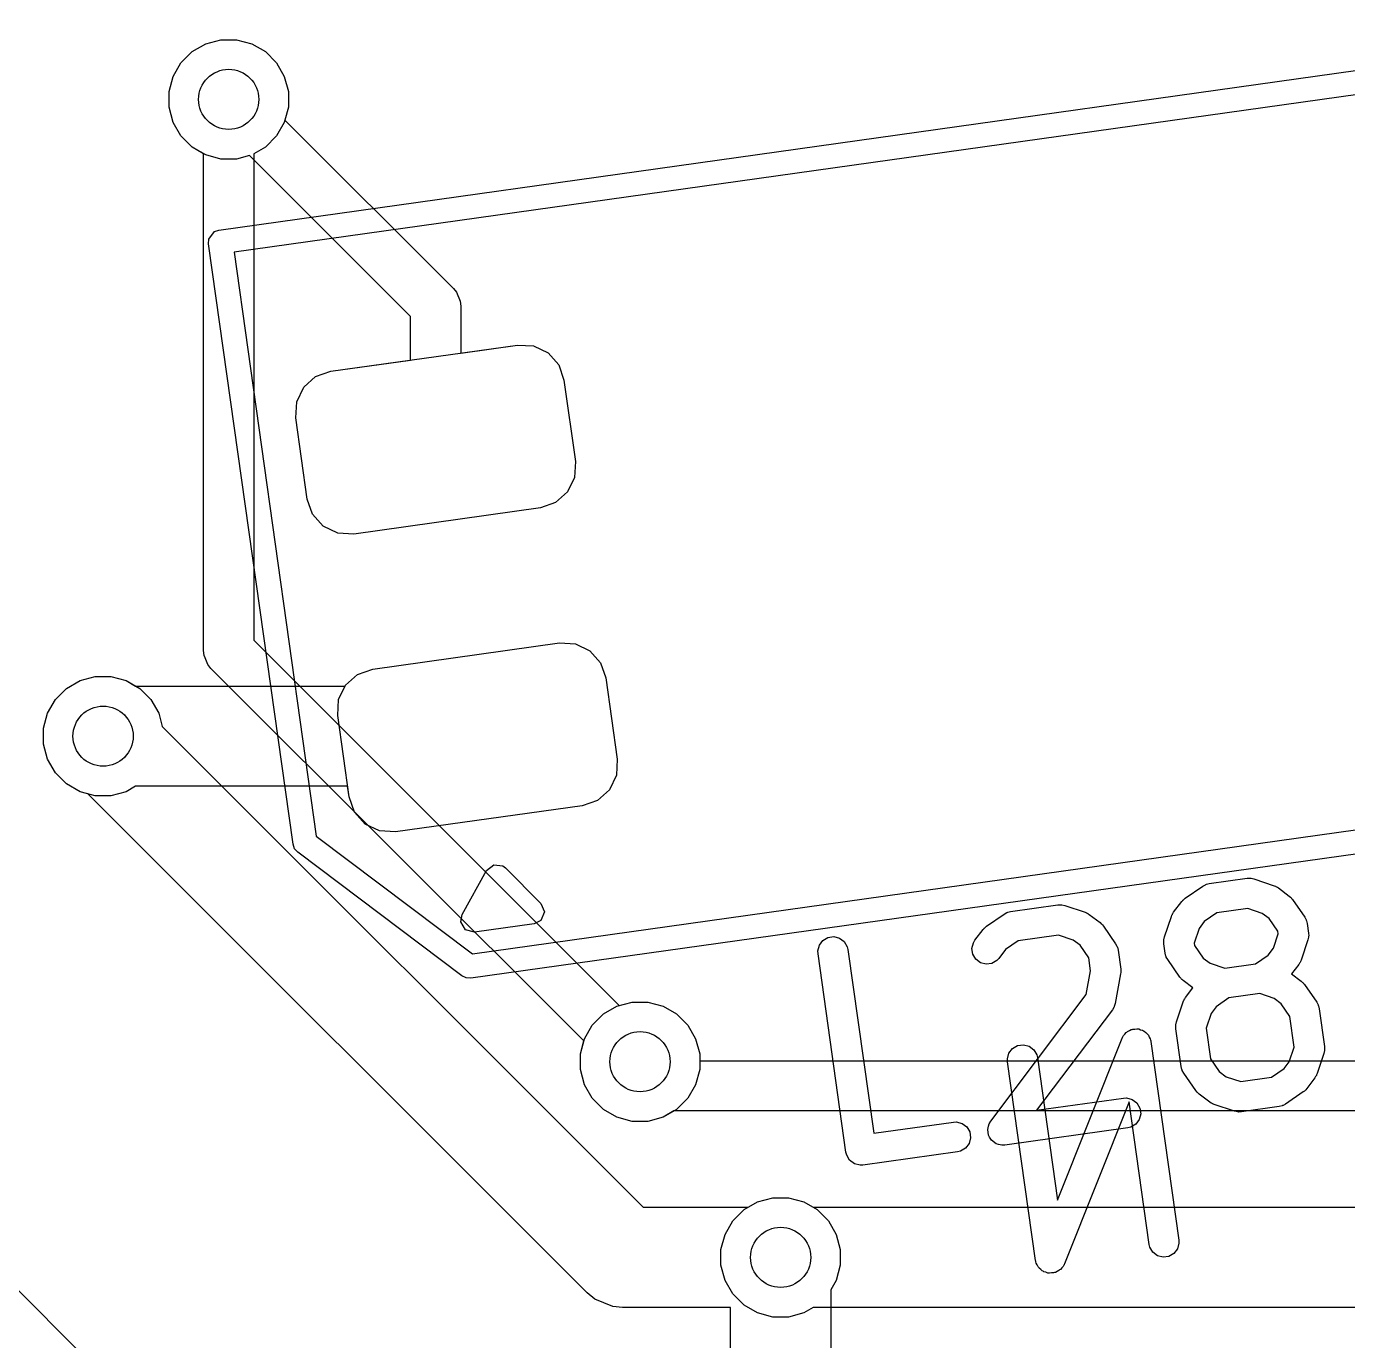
# Model space of a CAD drawing. Header units: millimetres. Extents: x 14 to 286, y -133 to -45.
# Drawn here: x 164.4 to 170.98, y -111.5 to -104.95 of the extents above; entities that cross this region are included whole.
import ezdxf

# ---------------------------------------------------------------- set-up
doc = ezdxf.new("R2010")
doc.units = ezdxf.units.MM
for name, color, linetype, true_color in [('B.Cu', 153, 'CONTINUOUS', 0x4d7fc4), ('B.Silkscreen', 31, 'CONTINUOUS', 0xe8b2a7), ('F.Cu', 13, 'CONTINUOUS', 0xc83434), ('F.Mask', 201, 'CONTINUOUS', 0xd864ff), ('F.Paste', 253, 'CONTINUOUS', 0xb4a09a), ('F.Silkscreen', 41, 'CONTINUOUS', 0xf2eda1)]:
    doc.layers.add(name, color=color, linetype=linetype, true_color=true_color)

msp = doc.modelspace()

# ---------------------------------------------------------------- linework, layer by layer
at = {"layer": 'B.Cu', "linetype": 'CONTINUOUS'}
for p, q in [((165.223072, -105.071794), (165.290895, -105.032636)), ((165.290895, -105.032636), (165.366542, -105.012367)), ((165.366542, -105.012367), (165.444858, -105.012367)), ((165.444858, -105.012367), (165.520505, -105.032636)), ((165.520505, -105.032636), (165.588328, -105.071794)), ((165.167694, -105.127172), (165.223072, -105.071794)), ((165.588328, -105.071794), (165.643706, -105.127172)), ((165.128536, -105.194995), (165.167694, -105.127172)), ((165.643706, -105.127172), (165.682864, -105.194995)), ((165.108267, -105.270642), (165.128536, -105.194995)), ((165.682864, -105.194995), (165.703133, -105.270642)), ((165.108267, -105.348958), (165.108267, -105.270642)), ((165.703133, -105.270642), (165.703133, -105.348958)), ((165.128536, -105.424605), (165.108267, -105.348958)), ((165.703133, -105.348958), (165.682864, -105.424605)), ((165.167694, -105.492428), (165.128536, -105.424605)), ((165.682864, -105.424605), (165.643706, -105.492428)), ((165.223072, -105.547806), (165.167694, -105.492428)), ((165.643706, -105.492428), (165.588328, -105.547806)), ((165.2807, -105.581077), (165.223072, -105.547806)), ((165.588328, -105.547806), (165.5307, -105.581077)), ((165.2807, -108.0593), (165.2807, -105.581077)), ((165.5307, -105.581077), (165.5307, -108.007524)), ((165.5307, -108.007524), (167.352565, -109.829389)), ((165.283102, -108.083686), (165.2807, -108.0593)), ((165.283102, -108.083687), (165.283102, -108.083686)), ((165.287976, -108.095454), (165.283102, -108.083687)), ((165.301766, -108.128746), (165.287976, -108.095454)), ((165.301771, -108.128751), (165.301766, -108.128746)), ((165.317312, -108.147688), (165.301771, -108.128751)), ((164.664595, -108.208636), (164.740242, -108.188367)), ((164.740242, -108.188367), (164.818558, -108.188367)), ((164.818558, -108.188367), (164.894205, -108.208636)), ((167.175789, -110.006165), (165.317312, -108.147688)), ((164.541394, -108.303172), (164.596772, -108.247794)), ((164.596772, -108.247794), (164.664595, -108.208636)), ((164.894205, -108.208636), (164.962028, -108.247794)), ((164.962028, -108.247794), (165.017406, -108.303172)), ((164.502236, -108.370995), (164.541394, -108.303172)), ((165.017406, -108.303172), (165.056564, -108.370995)), ((164.481967, -108.446642), (164.502236, -108.370995)), ((165.056564, -108.370995), (165.074357, -108.437403)), ((164.481967, -108.524958), (164.481967, -108.446642)), ((165.074357, -108.437403), (167.472454, -110.8355)), ((164.502236, -108.600605), (164.481967, -108.524958)), ((164.541394, -108.668428), (164.502236, -108.600605)), ((161.7441, -108.638424), (168.751388, -115.645712)), ((164.596772, -108.723806), (164.541394, -108.668428)), ((164.664595, -108.762964), (164.596772, -108.723806)), ((164.703137, -108.773291), (164.664595, -108.762964)), ((167.192123, -111.262277), (164.703137, -108.773291)), ((167.352565, -109.829389), (167.416842, -109.812167)), ((167.416842, -109.812167), (167.495158, -109.812167)), ((167.495158, -109.812167), (167.570805, -109.832436)), ((167.570805, -109.832436), (167.638628, -109.871594)), ((167.638628, -109.871594), (167.694006, -109.926972)), ((167.694006, -109.926972), (167.733164, -109.994795)), ((167.158567, -110.070442), (167.175789, -110.006165)), ((167.733164, -109.994795), (167.753433, -110.070442)), ((167.158567, -110.148758), (167.158567, -110.070442)), ((167.753433, -110.070442), (167.753433, -110.148758)), ((167.178836, -110.224405), (167.158567, -110.148758)), ((167.753433, -110.148758), (167.733164, -110.224405)), ((167.217994, -110.292228), (167.178836, -110.224405)), ((167.733164, -110.224405), (167.694006, -110.292228)), ((167.273372, -110.347606), (167.217994, -110.292228)), ((167.694006, -110.292228), (167.638628, -110.347606)), ((167.341195, -110.386764), (167.273372, -110.347606)), ((167.638628, -110.347606), (167.570805, -110.386764)), ((167.416842, -110.407033), (167.341195, -110.386764)), ((167.495158, -110.407033), (167.416842, -110.407033)), ((167.570805, -110.386764), (167.495158, -110.407033)), ((167.472454, -110.8355), (167.995246, -110.8355)), ((167.995246, -110.8355), (168.042295, -110.808336)), ((168.042295, -110.808336), (168.117942, -110.788067)), ((168.117942, -110.788067), (168.196258, -110.788067)), ((168.196258, -110.788067), (168.271905, -110.808336)), ((168.271905, -110.808336), (168.339728, -110.847494)), ((168.339728, -110.847494), (168.395106, -110.902872)), ((168.395106, -110.902872), (168.434264, -110.970695)), ((168.434264, -110.970695), (168.454533, -111.046342)), ((168.454533, -111.046342), (168.454533, -111.124658)), ((168.454533, -111.124658), (168.434264, -111.200305)), ((168.434264, -111.200305), (168.4071, -111.247353)), ((167.230002, -111.293362), (167.192123, -111.262277)), ((167.230007, -111.293367), (167.230002, -111.293362)), ((167.320127, -111.330696), (167.230007, -111.293367)), ((168.4071, -111.247353), (168.4071, -113.426346)), ((167.3689, -111.3355), (167.320127, -111.330696)), ((167.9071, -111.3355), (167.3689, -111.3355)), ((167.9071, -113.5299), (167.9071, -111.3355))]:
    msp.add_line(p, q, dxfattribs=at)
at = {"layer": 'B.Cu'}
for centre in [(165.4057, -105.3098), (164.7794, -108.4858), (167.456, -110.1096), (168.1571, -111.0855)]:
    msp.add_circle(centre, 0.15, dxfattribs=at)
at = {"layer": 'B.Silkscreen', "linetype": 'CONTINUOUS'}
for p, q in [((169.862383, -109.98584), (169.865839, -109.979164)), ((169.865839, -109.979164), (169.872798, -109.972018)), ((169.872798, -109.972018), (169.878802, -109.964052)), ((169.878802, -109.964052), (169.882922, -109.961624)), ((169.882922, -109.961624), (169.886257, -109.958201)), ((169.886257, -109.958201), (169.895416, -109.954264)), ((169.895416, -109.954264), (169.904016, -109.949199)), ((169.904016, -109.949199), (169.908754, -109.948533)), ((169.908754, -109.948533), (169.913143, -109.946647)), ((169.913143, -109.946647), (169.923108, -109.946515)), ((169.923108, -109.946515), (169.932995, -109.945126)), ((169.932995, -109.945126), (169.937626, -109.946324)), ((169.937626, -109.946324), (169.942404, -109.946261)), ((169.942404, -109.946261), (169.951666, -109.949955)), ((169.951666, -109.949955), (169.961327, -109.952454)), ((169.961327, -109.952454), (169.965144, -109.955331)), ((169.965144, -109.955331), (169.969585, -109.957102)), ((169.969585, -109.957102), (169.97673, -109.964061)), ((169.97673, -109.964061), (169.984697, -109.970065)), ((169.984697, -109.970065), (169.987124, -109.974185)), ((169.987124, -109.974185), (169.990549, -109.977521)), ((169.990549, -109.977521), (169.994485, -109.986681)), ((169.295324, -110.066949), (169.312935, -110.043579)), ((169.312935, -110.043579), (169.338149, -110.028726)), ((169.338149, -110.028726), (169.367128, -110.024653)), ((169.367128, -110.024653), (169.39546, -110.031981)), ((169.39546, -110.031981), (169.41883, -110.049592)), ((169.41883, -110.049592), (169.433683, -110.074806)), ((169.537014, -110.799694), (169.85908, -109.992221)), ((169.85908, -109.992221), (169.860818, -109.988862)), ((169.860818, -109.988862), (169.861191, -109.987422)), ((169.861191, -109.987422), (169.862383, -109.98584)), ((169.994485, -109.986681), (169.99955, -109.995279)), ((169.99955, -109.995279), (170.001322, -110.002591)), ((170.001322, -110.002591), (170.002102, -110.004406)), ((170.002102, -110.004406), (170.002121, -110.005889)), ((170.002121, -110.005889), (170.003013, -110.009568)), ((170.003013, -110.009568), (170.142186, -110.999836)), ((169.287996, -110.095281), (169.295324, -110.066949)), ((169.288606, -110.109971), (169.287996, -110.095281)), ((169.427779, -111.100239), (169.288606, -110.109971)), ((169.433683, -110.074806), (169.437146, -110.089095)), ((169.437146, -110.089095), (169.537014, -110.799694)), ((169.893777, -110.310112), (169.571712, -111.117587)), ((169.993646, -111.020712), (169.893777, -110.310112)), ((169.997109, -111.035001), (169.993646, -111.020712)), ((170.011962, -111.060215), (169.997109, -111.035001)), ((170.142796, -111.014526), (170.135468, -111.042858)), ((170.142186, -110.999836), (170.142796, -111.014526)), ((169.428669, -111.103912), (169.427779, -111.100239)), ((169.428689, -111.105401), (169.428669, -111.103912)), ((170.035332, -111.077826), (170.011962, -111.060215)), ((170.063664, -111.085154), (170.035332, -111.077826)), ((170.092643, -111.081081), (170.063664, -111.085154)), ((170.117857, -111.066228), (170.092643, -111.081081)), ((170.135468, -111.042858), (170.117857, -111.066228)), ((169.429471, -111.10722), (169.428689, -111.105401)), ((169.431242, -111.114528), (169.429471, -111.10722)), ((169.436304, -111.123121), (169.431242, -111.114528)), ((169.440243, -111.132287), (169.436304, -111.123121)), ((169.443669, -111.135624), (169.440243, -111.132287)), ((169.446095, -111.139742), (169.443669, -111.135624)), ((169.454057, -111.145742), (169.446095, -111.139742)), ((169.461206, -111.152705), (169.454057, -111.145742)), ((169.465648, -111.154476), (169.461206, -111.152705)), ((169.469465, -111.157353), (169.465648, -111.154476)), ((169.479119, -111.15985), (169.469465, -111.157353)), ((169.488388, -111.163547), (169.479119, -111.15985)), ((169.493168, -111.163483), (169.488388, -111.163547)), ((169.497797, -111.164681), (169.493168, -111.163483)), ((169.507675, -111.163292), (169.497797, -111.164681)), ((169.517649, -111.163161), (169.507675, -111.163292)), ((169.522041, -111.161273), (169.517649, -111.163161)), ((169.526776, -111.160608), (169.522041, -111.161273)), ((169.535369, -111.155545), (169.526776, -111.160608)), ((169.544535, -111.151607), (169.535369, -111.155545)), ((169.547872, -111.14818), (169.544535, -111.151607)), ((169.55199, -111.145755), (169.547872, -111.14818)), ((169.55799, -111.137792), (169.55199, -111.145755)), ((169.564953, -111.130644), (169.55799, -111.137792)), ((169.56841, -111.123964), (169.564953, -111.130644)), ((169.569601, -111.122385), (169.56841, -111.123964)), ((169.569973, -111.120946), (169.569601, -111.122385)), ((169.571712, -111.117587), (169.569973, -111.120946))]:
    msp.add_line(p, q, dxfattribs=at)
at = {"layer": 'F.Cu', "linetype": 'CONTINUOUS'}
for p, q in [((165.223072, -105.071794), (165.290895, -105.032636)), ((165.290895, -105.032636), (165.366542, -105.012367)), ((165.366542, -105.012367), (165.444858, -105.012367)), ((165.444858, -105.012367), (165.520505, -105.032636)), ((165.520505, -105.032636), (165.588328, -105.071794)), ((165.167694, -105.127172), (165.223072, -105.071794)), ((165.588328, -105.071794), (165.643706, -105.127172)), ((165.128536, -105.194995), (165.167694, -105.127172)), ((165.643706, -105.127172), (165.682864, -105.194995)), ((165.108267, -105.270642), (165.128536, -105.194995)), ((165.682864, -105.194995), (165.703133, -105.270642)), ((165.108267, -105.348958), (165.108267, -105.270642)), ((165.703133, -105.270642), (165.703133, -105.348958)), ((165.128536, -105.424605), (165.108267, -105.348958)), ((165.703133, -105.348958), (165.68591, -105.413234)), ((165.167694, -105.492428), (165.128536, -105.424605)), ((165.68591, -105.413234), (166.525488, -106.252812)), ((165.223072, -105.547806), (165.167694, -105.492428)), ((165.290895, -105.586964), (165.223072, -105.547806)), ((165.366542, -105.607233), (165.290895, -105.586964)), ((165.444858, -105.607233), (165.366542, -105.607233)), ((165.509134, -105.59001), (165.444858, -105.607233)), ((166.3121, -106.392976), (165.509134, -105.59001)), ((166.525488, -106.252812), (166.541028, -106.271748)), ((166.541028, -106.271748), (166.541034, -106.271754)), ((166.541034, -106.271754), (166.559698, -106.316814)), ((166.559698, -106.316814), (166.5621, -106.3412)), ((166.5621, -106.3412), (166.5621, -106.574954)), ((166.3121, -106.610089), (166.3121, -106.392976)), ((166.5621, -106.574954), (166.845505, -106.535125)), ((166.845505, -106.535125), (166.925363, -106.53966)), ((166.925363, -106.53966), (166.997408, -106.574409)), ((165.914653, -106.665947), (166.3121, -106.610089)), ((166.997408, -106.574409), (167.050669, -106.634084)), ((165.779463, -106.74558), (165.839138, -106.692319)), ((165.839138, -106.692319), (165.914653, -106.665947)), ((167.050669, -106.634084), (167.07704, -106.709599)), ((165.744714, -106.817625), (165.779463, -106.74558)), ((167.07704, -106.709599), (167.134101, -107.115609)), ((165.740179, -106.897483), (165.744714, -106.817625)), ((165.79724, -107.303493), (165.740179, -106.897483)), ((167.134101, -107.115609), (167.129566, -107.195467)), ((167.129566, -107.195467), (167.094817, -107.267512)), ((167.094817, -107.267512), (167.035142, -107.320773)), ((165.823611, -107.379008), (165.79724, -107.303493)), ((166.959627, -107.347145), (166.028775, -107.477967)), ((167.035142, -107.320773), (166.959627, -107.347145)), ((165.876872, -107.438683), (165.823611, -107.379008)), ((165.948917, -107.473432), (165.876872, -107.438683)), ((166.028775, -107.477967), (165.948917, -107.473432)), ((166.123412, -108.151349), (167.054264, -108.020527)), ((167.054264, -108.020527), (167.134122, -108.025062)), ((167.134122, -108.025062), (167.206167, -108.059811)), ((167.206167, -108.059811), (167.259428, -108.119486)), ((167.259428, -108.119486), (167.285799, -108.195001)), ((164.664595, -108.208636), (164.740242, -108.188367)), ((164.740242, -108.188367), (164.818558, -108.188367)), ((164.818558, -108.188367), (164.894205, -108.208636)), ((165.988222, -108.230982), (166.047897, -108.177721)), ((166.047897, -108.177721), (166.123412, -108.151349)), ((167.285799, -108.195001), (167.34286, -108.601011)), ((164.541394, -108.303172), (164.596772, -108.247794)), ((164.596772, -108.247794), (164.664595, -108.208636)), ((164.894205, -108.208636), (164.941254, -108.2358)), ((164.941254, -108.2358), (165.985898, -108.2358)), ((165.985898, -108.2358), (165.988222, -108.230982)), ((164.502236, -108.370995), (164.541394, -108.303172)), ((164.481967, -108.446642), (164.502236, -108.370995)), ((164.481967, -108.524958), (164.481967, -108.446642)), ((164.502236, -108.600605), (164.481967, -108.524958)), ((164.541394, -108.668428), (164.502236, -108.600605)), ((167.34286, -108.601011), (167.338325, -108.680869)), ((164.596772, -108.723806), (164.541394, -108.668428)), ((164.664595, -108.762964), (164.596772, -108.723806)), ((167.338325, -108.680869), (167.303576, -108.752914)), ((164.740242, -108.783233), (164.664595, -108.762964)), ((164.818558, -108.783233), (164.740242, -108.783233)), ((164.894205, -108.762964), (164.818558, -108.783233)), ((164.941254, -108.7358), (164.894205, -108.762964)), ((165.998537, -108.7358), (164.941254, -108.7358)), ((166.005999, -108.788895), (165.998537, -108.7358)), ((166.03237, -108.86441), (166.005999, -108.788895)), ((167.303576, -108.752914), (167.243901, -108.806175)), ((166.085631, -108.924085), (166.03237, -108.86441)), ((167.168386, -108.832547), (166.237534, -108.963369)), ((167.243901, -108.806175), (167.168386, -108.832547)), ((166.157676, -108.958834), (166.085631, -108.924085)), ((166.237534, -108.963369), (166.157676, -108.958834)), ((167.273372, -109.871594), (167.341195, -109.832436)), ((167.341195, -109.832436), (167.416842, -109.812167)), ((167.416842, -109.812167), (167.495158, -109.812167)), ((167.495158, -109.812167), (167.570805, -109.832436)), ((167.570805, -109.832436), (167.638628, -109.871594)), ((167.217994, -109.926972), (167.273372, -109.871594)), ((167.638628, -109.871594), (167.694006, -109.926972)), ((167.178836, -109.994795), (167.217994, -109.926972)), ((167.694006, -109.926972), (167.733164, -109.994795)), ((167.158567, -110.070442), (167.178836, -109.994795)), ((167.733164, -109.994795), (167.753433, -110.070442)), ((167.158567, -110.148758), (167.158567, -110.070442)), ((167.753433, -110.070442), (167.753433, -110.1053)), ((167.753433, -110.1053), (181.909022, -110.1053)), ((167.178836, -110.224405), (167.158567, -110.148758)), ((167.217994, -110.292228), (167.178836, -110.224405)), ((167.273372, -110.347606), (167.217994, -110.292228)), ((167.341195, -110.386764), (167.273372, -110.347606)), ((167.625302, -110.3553), (167.570805, -110.386764)), ((181.909022, -110.3553), (167.625302, -110.3553)), ((167.416842, -110.407033), (167.341195, -110.386764)), ((167.495158, -110.407033), (167.416842, -110.407033)), ((167.570805, -110.386764), (167.495158, -110.407033)), ((167.974472, -110.847494), (168.042295, -110.808336)), ((168.042295, -110.808336), (168.117942, -110.788067)), ((168.117942, -110.788067), (168.196258, -110.788067)), ((168.196258, -110.788067), (168.271905, -110.808336)), ((168.271905, -110.808336), (168.318954, -110.8355)), ((168.318954, -110.8355), (182.881646, -110.8355)), ((167.879936, -110.970695), (167.919094, -110.902872)), ((167.919094, -110.902872), (167.974472, -110.847494)), ((167.859667, -111.046342), (167.879936, -110.970695)), ((167.859667, -111.124658), (167.859667, -111.046342)), ((167.879936, -111.200305), (167.859667, -111.124658)), ((167.919094, -111.268128), (167.879936, -111.200305)), ((167.974472, -111.323506), (167.919094, -111.268128)), ((168.042295, -111.362664), (167.974472, -111.323506)), ((168.117942, -111.382933), (168.042295, -111.362664)), ((168.271905, -111.362664), (168.196258, -111.382933)), ((168.318954, -111.3355), (168.271905, -111.362664)), ((182.881646, -111.3355), (168.318954, -111.3355)), ((168.196258, -111.382933), (168.117942, -111.382933))]:
    msp.add_line(p, q, dxfattribs=at)
at = {"layer": 'F.Cu'}
for centre in [(165.4057, -105.3098), (164.7794, -108.4858), (167.456, -110.1096), (168.1571, -111.0855)]:
    msp.add_circle(centre, 0.15, dxfattribs=at)
at = {"layer": 'F.Mask', "linetype": 'CONTINUOUS'}
for p, q in [((165.914653, -106.665947), (166.845505, -106.535125)), ((166.845505, -106.535125), (166.925363, -106.53966)), ((166.925363, -106.53966), (166.997408, -106.574409)), ((166.997408, -106.574409), (167.050669, -106.634084)), ((165.779463, -106.74558), (165.839138, -106.692319)), ((165.839138, -106.692319), (165.914653, -106.665947)), ((167.050669, -106.634084), (167.07704, -106.709599)), ((165.744714, -106.817625), (165.779463, -106.74558)), ((167.07704, -106.709599), (167.134101, -107.115609)), ((165.740179, -106.897483), (165.744714, -106.817625)), ((165.79724, -107.303493), (165.740179, -106.897483)), ((167.134101, -107.115609), (167.129566, -107.195467)), ((167.129566, -107.195467), (167.094817, -107.267512)), ((167.094817, -107.267512), (167.035142, -107.320773)), ((165.823611, -107.379008), (165.79724, -107.303493)), ((166.959627, -107.347145), (166.028775, -107.477967)), ((167.035142, -107.320773), (166.959627, -107.347145)), ((165.876872, -107.438683), (165.823611, -107.379008)), ((165.948917, -107.473432), (165.876872, -107.438683)), ((166.028775, -107.477967), (165.948917, -107.473432)), ((166.123412, -108.151349), (167.054264, -108.020527)), ((167.054264, -108.020527), (167.134122, -108.025062)), ((167.134122, -108.025062), (167.206167, -108.059811)), ((167.206167, -108.059811), (167.259428, -108.119486)), ((167.259428, -108.119486), (167.285799, -108.195001)), ((165.988222, -108.230982), (166.047897, -108.177721)), ((166.047897, -108.177721), (166.123412, -108.151349)), ((167.285799, -108.195001), (167.34286, -108.601011)), ((165.953473, -108.303027), (165.988222, -108.230982)), ((165.948938, -108.382885), (165.953473, -108.303027)), ((166.005999, -108.788895), (165.948938, -108.382885)), ((167.34286, -108.601011), (167.338325, -108.680869)), ((167.338325, -108.680869), (167.303576, -108.752914)), ((166.03237, -108.86441), (166.005999, -108.788895)), ((167.303576, -108.752914), (167.243901, -108.806175)), ((166.085631, -108.924085), (166.03237, -108.86441)), ((167.168386, -108.832547), (166.237534, -108.963369)), ((167.243901, -108.806175), (167.168386, -108.832547)), ((166.157676, -108.958834), (166.085631, -108.924085)), ((166.237534, -108.963369), (166.157676, -108.958834))]:
    msp.add_line(p, q, dxfattribs=at)
at = {"layer": 'F.Paste', "linetype": 'CONTINUOUS'}
for p, q in [((165.914653, -106.665947), (166.845505, -106.535125)), ((166.845505, -106.535125), (166.925363, -106.53966)), ((166.925363, -106.53966), (166.997408, -106.574409)), ((166.997408, -106.574409), (167.050669, -106.634084)), ((165.779463, -106.74558), (165.839138, -106.692319)), ((165.839138, -106.692319), (165.914653, -106.665947)), ((167.050669, -106.634084), (167.07704, -106.709599)), ((165.744714, -106.817625), (165.779463, -106.74558)), ((167.07704, -106.709599), (167.134101, -107.115609)), ((165.740179, -106.897483), (165.744714, -106.817625)), ((165.79724, -107.303493), (165.740179, -106.897483)), ((167.134101, -107.115609), (167.129566, -107.195467)), ((167.129566, -107.195467), (167.094817, -107.267512)), ((167.094817, -107.267512), (167.035142, -107.320773)), ((165.823611, -107.379008), (165.79724, -107.303493)), ((166.959627, -107.347145), (166.028775, -107.477967)), ((167.035142, -107.320773), (166.959627, -107.347145)), ((165.876872, -107.438683), (165.823611, -107.379008)), ((165.948917, -107.473432), (165.876872, -107.438683)), ((166.028775, -107.477967), (165.948917, -107.473432)), ((166.123412, -108.151349), (167.054264, -108.020527)), ((167.054264, -108.020527), (167.134122, -108.025062)), ((167.134122, -108.025062), (167.206167, -108.059811)), ((167.206167, -108.059811), (167.259428, -108.119486)), ((167.259428, -108.119486), (167.285799, -108.195001)), ((165.988222, -108.230982), (166.047897, -108.177721)), ((166.047897, -108.177721), (166.123412, -108.151349)), ((167.285799, -108.195001), (167.34286, -108.601011)), ((165.953473, -108.303027), (165.988222, -108.230982)), ((165.948938, -108.382885), (165.953473, -108.303027)), ((166.005999, -108.788895), (165.948938, -108.382885)), ((167.34286, -108.601011), (167.338325, -108.680869)), ((167.338325, -108.680869), (167.303576, -108.752914)), ((166.03237, -108.86441), (166.005999, -108.788895)), ((167.303576, -108.752914), (167.243901, -108.806175)), ((166.085631, -108.924085), (166.03237, -108.86441)), ((167.168386, -108.832547), (166.237534, -108.963369)), ((167.243901, -108.806175), (167.168386, -108.832547)), ((166.157676, -108.958834), (166.085631, -108.924085)), ((166.237534, -108.963369), (166.157676, -108.958834))]:
    msp.add_line(p, q, dxfattribs=at)
at = {"layer": 'F.Silkscreen', "linetype": 'CONTINUOUS'}
for p, q in [((165.356222, -105.961813), (172.585179, -104.94585)), ((172.542463, -105.073032), (165.432338, -106.072294)), ((165.33412, -105.969531), (165.356222, -105.961813)), ((165.305156, -106.029579), (165.306483, -106.006206)), ((165.726155, -109.02514), (165.305156, -106.029579)), ((165.306483, -106.006206), (165.33412, -105.969531)), ((165.432338, -106.072294), (165.841528, -108.983828)), ((166.620675, -109.570959), (173.047661, -108.667705)), ((173.123778, -108.778187), (166.612765, -109.69325)), ((165.841528, -108.983828), (166.620675, -109.570959)), ((165.733873, -109.047242), (165.726155, -109.02514)), ((165.749462, -109.064708), (165.733873, -109.047242)), ((166.568306, -109.681752), (165.749462, -109.064708)), ((166.690778, -109.156166), (166.726652, -109.127497)), ((166.726652, -109.127497), (166.77229, -109.132592)), ((166.570072, -109.375096), (166.690778, -109.156166)), ((166.77229, -109.132592), (166.785844, -109.142805)), ((166.785844, -109.142805), (166.962218, -109.319983)), ((170.293605, -109.221201), (170.482227, -109.194692)), ((170.482227, -109.194692), (170.496918, -109.194082)), ((170.496918, -109.194082), (170.499527, -109.194756)), ((170.499527, -109.194756), (170.502214, -109.194572)), ((170.502214, -109.194572), (170.516543, -109.197865)), ((170.173808, -109.29412), (170.261492, -109.23371)), ((170.261492, -109.23371), (170.274359, -109.226595)), ((170.274359, -109.226595), (170.276993, -109.226031)), ((170.276993, -109.226031), (170.279316, -109.224664)), ((170.279316, -109.224664), (170.293605, -109.221201)), ((170.516543, -109.197865), (170.617483, -109.231766)), ((170.617483, -109.231766), (170.624268, -109.234813)), ((170.624268, -109.234813), (170.626187, -109.23531)), ((170.626187, -109.23531), (170.628463, -109.236698)), ((170.628463, -109.236698), (170.630894, -109.23779)), ((170.630894, -109.23779), (170.632387, -109.23909)), ((170.632387, -109.23909), (170.63874, -109.242965)), ((170.63874, -109.242965), (170.692523, -109.283493)), ((166.962218, -109.319983), (166.979695, -109.362449)), ((169.539115, -109.327238), (169.553805, -109.326629)), ((169.553805, -109.326629), (169.556411, -109.327303)), ((170.115933, -109.364528), (170.156461, -109.310745)), ((170.156461, -109.310745), (170.161501, -109.305267)), ((170.161501, -109.305267), (170.162577, -109.303608)), ((170.162577, -109.303608), (170.164609, -109.30189)), ((170.164609, -109.30189), (170.166417, -109.299927)), ((170.166417, -109.299927), (170.168125, -109.29892)), ((170.168125, -109.29892), (170.173808, -109.29412)), ((170.692523, -109.283493), (170.698, -109.288533)), ((170.698, -109.288533), (170.69966, -109.289609)), ((170.69966, -109.289609), (170.701377, -109.291641)), ((170.701377, -109.291641), (170.703341, -109.293449)), ((170.703341, -109.293449), (170.704347, -109.295157)), ((170.704347, -109.295157), (170.709148, -109.30084)), ((170.709148, -109.30084), (170.769558, -109.388524)), ((166.563199, -109.412415), (166.570072, -109.375096)), ((166.979695, -109.362449), (166.962025, -109.404836)), ((169.18354, -109.433293), (169.271224, -109.372883)), ((169.271224, -109.372883), (169.284091, -109.365768)), ((169.284091, -109.365768), (169.286725, -109.365204)), ((169.286725, -109.365204), (169.289048, -109.363837)), ((169.289048, -109.363837), (169.303337, -109.360374)), ((169.303337, -109.360374), (169.539115, -109.327238)), ((169.556411, -109.327303), (169.559102, -109.327118)), ((169.559102, -109.327118), (169.573432, -109.330411)), ((169.573432, -109.330411), (169.67437, -109.364312)), ((169.67437, -109.364312), (169.681156, -109.36736)), ((169.681156, -109.36736), (169.683074, -109.367856)), ((169.683074, -109.367856), (169.685348, -109.369242)), ((169.685348, -109.369242), (169.687782, -109.370336)), ((169.687782, -109.370336), (169.689277, -109.371638)), ((169.689277, -109.371638), (169.695627, -109.375511)), ((169.695627, -109.375511), (169.74941, -109.416039)), ((170.070833, -109.486725), (170.104734, -109.385785)), ((170.104734, -109.385785), (170.107781, -109.378999)), ((170.107781, -109.378999), (170.108278, -109.377081)), ((170.108278, -109.377081), (170.109666, -109.374804)), ((170.109666, -109.374804), (170.110758, -109.372374)), ((170.110758, -109.372374), (170.112058, -109.37088)), ((170.112058, -109.37088), (170.115933, -109.364528)), ((170.332012, -109.367277), (170.268932, -109.410736)), ((170.48557, -109.345695), (170.332012, -109.367277)), ((170.558186, -109.370084), (170.48557, -109.345695)), ((170.592531, -109.395964), (170.558186, -109.370084)), ((170.769558, -109.388524), (170.776673, -109.401391)), ((166.586506, -109.451983), (166.563199, -109.412415)), ((166.630965, -109.463481), (166.586506, -109.451983)), ((166.928045, -109.421729), (166.630965, -109.463481)), ((166.962025, -109.404836), (166.928045, -109.421729)), ((169.125665, -109.5037), (169.166194, -109.449917)), ((169.166194, -109.449917), (169.171233, -109.444441)), ((169.171233, -109.444441), (169.172309, -109.442781)), ((169.172309, -109.442781), (169.174342, -109.441063)), ((169.174342, -109.441063), (169.17615, -109.439099)), ((169.17615, -109.439099), (169.177858, -109.438092)), ((169.177858, -109.438092), (169.18354, -109.433293)), ((169.74941, -109.416039), (169.754887, -109.421079)), ((169.754887, -109.421079), (169.756547, -109.422155)), ((169.756547, -109.422155), (169.758264, -109.424187)), ((169.758264, -109.424187), (169.760228, -109.425995)), ((169.760228, -109.425995), (169.761234, -109.427703)), ((169.761234, -109.427703), (169.766035, -109.433386)), ((169.766035, -109.433386), (169.826445, -109.52107)), ((170.243052, -109.445081), (170.218663, -109.517697)), ((170.268932, -109.410736), (170.243052, -109.445081)), ((170.63599, -109.459044), (170.592531, -109.395964)), ((170.776673, -109.401391), (170.777236, -109.404025)), ((170.777236, -109.404025), (170.778604, -109.406348)), ((170.778604, -109.406348), (170.782067, -109.420638)), ((170.782067, -109.420638), (170.788694, -109.467793)), ((168.350266, -109.527979), (168.367877, -109.504609)), ((168.367877, -109.504609), (168.393091, -109.489756)), ((168.393091, -109.489756), (168.42207, -109.485683)), ((168.42207, -109.485683), (168.450402, -109.493011)), ((168.450402, -109.493011), (168.473772, -109.510622)), ((168.473772, -109.510622), (168.488625, -109.535836)), ((169.110683, -109.544585), (169.11801, -109.516253)), ((169.11801, -109.516253), (169.125665, -109.5037)), ((169.341744, -109.50645), (169.278663, -109.54991)), ((169.542458, -109.478242), (169.341744, -109.50645)), ((169.615074, -109.50263), (169.542458, -109.478242)), ((169.649418, -109.52851), (169.615074, -109.50263)), ((169.826445, -109.52107), (169.83356, -109.533937)), ((170.067051, -109.506351), (170.067725, -109.503744)), ((170.06766, -109.521041), (170.067051, -109.506351)), ((170.06754, -109.501054), (170.070833, -109.486725)), ((170.067725, -109.503744), (170.06754, -109.501054)), ((170.074287, -109.568195), (170.06766, -109.521041)), ((170.218663, -109.517697), (170.220362, -109.529787)), ((170.613301, -109.543752), (170.63769, -109.471135)), ((170.63769, -109.471135), (170.63599, -109.459044)), ((170.785521, -109.50211), (170.75162, -109.603048)), ((170.788814, -109.48778), (170.785521, -109.50211)), ((170.789303, -109.482483), (170.788628, -109.485089)), ((170.788628, -109.485089), (170.788814, -109.48778)), ((170.788694, -109.467793), (170.789303, -109.482483)), ((168.342938, -109.556311), (168.350266, -109.527979)), ((168.343548, -109.571001), (168.342938, -109.556311)), ((168.482721, -110.561269), (168.343548, -109.571001)), ((168.488625, -109.535836), (168.492088, -109.550125)), ((168.492088, -109.550125), (168.620823, -110.466123)), ((169.114755, -109.573563), (169.110683, -109.544585)), ((169.129607, -109.598778), (169.114755, -109.573563)), ((169.278663, -109.54991), (169.245459, -109.593974)), ((169.692878, -109.591591), (169.649418, -109.52851)), ((169.83356, -109.533937), (169.834123, -109.536571)), ((169.834123, -109.536571), (169.835491, -109.538894)), ((169.835491, -109.538894), (169.838954, -109.553183)), ((169.838954, -109.553183), (169.852209, -109.647494)), ((170.07775, -109.582484), (170.074287, -109.568195)), ((170.079117, -109.584805), (170.07775, -109.582484)), ((170.079681, -109.587442), (170.079117, -109.584805)), ((170.086796, -109.600309), (170.079681, -109.587442)), ((170.220362, -109.529787), (170.263822, -109.592868)), ((170.524339, -109.621556), (170.587421, -109.578096)), ((170.587421, -109.578096), (170.613301, -109.543752)), ((169.152978, -109.616389), (169.129607, -109.598778)), ((169.18131, -109.623716), (169.152978, -109.616389)), ((169.210288, -109.619644), (169.18131, -109.623716)), ((169.235503, -109.604792), (169.210288, -109.619644)), ((169.245459, -109.593974), (169.235503, -109.604792)), ((169.701975, -109.656318), (169.692878, -109.591591)), ((169.852209, -109.647494), (169.852517, -109.654926)), ((169.852517, -109.654926), (169.852932, -109.656865)), ((170.147206, -109.687992), (170.086796, -109.600309)), ((170.263822, -109.592868), (170.298166, -109.618748)), ((170.298166, -109.618748), (170.370783, -109.643137)), ((170.370783, -109.643137), (170.524339, -109.621556)), ((170.740421, -109.624305), (170.7045, -109.671973)), ((170.744295, -109.617952), (170.740421, -109.624305)), ((170.745596, -109.616459), (170.744295, -109.617952)), ((170.746687, -109.614028), (170.745596, -109.616459)), ((170.748076, -109.611752), (170.746687, -109.614028)), ((170.748572, -109.609833), (170.748076, -109.611752)), ((170.75162, -109.603048), (170.748572, -109.609833)), ((166.589392, -109.691923), (166.568306, -109.681752)), ((166.612765, -109.69325), (166.589392, -109.691923)), ((169.680111, -109.775029), (169.701975, -109.656318)), ((169.851699, -109.671516), (169.824425, -109.81961)), ((169.852322, -109.664101), (169.851699, -109.671516)), ((169.852819, -109.662184), (169.852322, -109.664101)), ((169.852932, -109.656865), (169.852708, -109.659521)), ((169.852708, -109.659521), (169.852819, -109.662184)), ((170.152008, -109.693677), (170.147206, -109.687992)), ((170.153013, -109.695383), (170.152008, -109.693677)), ((170.15497, -109.697184), (170.153013, -109.695383)), ((170.156693, -109.699224), (170.15497, -109.697184)), ((170.158357, -109.700302), (170.156693, -109.699224)), ((170.163831, -109.70534), (170.158357, -109.700302)), ((170.211498, -109.741259), (170.163831, -109.70534)), ((170.7045, -109.671973), (170.752169, -109.707895)), ((170.752169, -109.707895), (170.757641, -109.712931)), ((170.757641, -109.712931), (170.759305, -109.714009)), ((170.759305, -109.714009), (170.761025, -109.716045)), ((170.761025, -109.716045), (170.762987, -109.717851)), ((170.762987, -109.717851), (170.763992, -109.719558)), ((170.763992, -109.719558), (170.768793, -109.725241)), ((169.204427, -110.406285), (169.680111, -109.775029)), ((170.175578, -109.788929), (170.211498, -109.741259)), ((170.545216, -109.770096), (170.391658, -109.791677)), ((170.617832, -109.794485), (170.545216, -109.770096)), ((170.768793, -109.725241), (170.829204, -109.812925)), ((169.810563, -109.851162), (169.433191, -110.351951)), ((169.818218, -109.838609), (169.810563, -109.851162)), ((169.818892, -109.835999), (169.818218, -109.838609)), ((169.820357, -109.833739), (169.818892, -109.835999)), ((169.824425, -109.81961), (169.820357, -109.833739)), ((170.130478, -109.911124), (170.164379, -109.810186)), ((170.164379, -109.810186), (170.167427, -109.803399)), ((170.167427, -109.803399), (170.167923, -109.801482)), ((170.167923, -109.801482), (170.169309, -109.799207)), ((170.169309, -109.799207), (170.170403, -109.796774)), ((170.170403, -109.796774), (170.171705, -109.795278)), ((170.171705, -109.795278), (170.175578, -109.788929)), ((170.328577, -109.835137), (170.302697, -109.869481)), ((170.391658, -109.791677), (170.328577, -109.835137)), ((170.652175, -109.820364), (170.617832, -109.794485)), ((170.695637, -109.883447), (170.652175, -109.820364)), ((170.829204, -109.812925), (170.836319, -109.825792)), ((170.836319, -109.825792), (170.836882, -109.828426)), ((170.836882, -109.828426), (170.83825, -109.830749)), ((170.83825, -109.830749), (170.841713, -109.845038)), ((170.841713, -109.845038), (170.868222, -110.03366)), ((170.127185, -109.925454), (170.130478, -109.911124)), ((170.302697, -109.869481), (170.278309, -109.942097)), ((170.717217, -110.037003), (170.695637, -109.883447)), ((170.126695, -109.930751), (170.127369, -109.928141)), ((170.127305, -109.945441), (170.126695, -109.930751)), ((170.127369, -109.928141), (170.127185, -109.925454)), ((170.153814, -110.134064), (170.127305, -109.945441)), ((170.278309, -109.942097), (170.299889, -110.095655)), ((170.692829, -110.109619), (170.717217, -110.037003)), ((170.868832, -110.048351), (170.868157, -110.05096)), ((170.868157, -110.05096), (170.868342, -110.053647)), ((170.868222, -110.03366), (170.868832, -110.048351)), ((170.299889, -110.095655), (170.343349, -110.158736)), ((170.666949, -110.143963), (170.692829, -110.109619)), ((170.865049, -110.067976), (170.831148, -110.168915)), ((170.868342, -110.053647), (170.865049, -110.067976)), ((170.157277, -110.148353), (170.153814, -110.134064)), ((170.158644, -110.150675), (170.157277, -110.148353)), ((170.159208, -110.15331), (170.158644, -110.150675)), ((170.166323, -110.166177), (170.159208, -110.15331)), ((170.226733, -110.25386), (170.166323, -110.166177)), ((170.343349, -110.158736), (170.377694, -110.184616)), ((170.603866, -110.187424), (170.666949, -110.143963)), ((170.825124, -110.182327), (170.823821, -110.183821)), ((170.826216, -110.179894), (170.825124, -110.182327)), ((170.827603, -110.177621), (170.826216, -110.179894)), ((170.828098, -110.175703), (170.827603, -110.177621)), ((170.831148, -110.168915), (170.828098, -110.175703)), ((170.377694, -110.184616), (170.45031, -110.209004)), ((170.45031, -110.209004), (170.603866, -110.187424)), ((170.779419, -110.243957), (170.774381, -110.24943)), ((170.819948, -110.190174), (170.779419, -110.243957)), ((170.823821, -110.183821), (170.819948, -110.190174)), ((169.433191, -110.351951), (169.86691, -110.290996)), ((169.86691, -110.290996), (169.881601, -110.290386)), ((169.881601, -110.290386), (169.909932, -110.297714)), ((169.909932, -110.297714), (169.933302, -110.315325)), ((170.231535, -110.259545), (170.226733, -110.25386)), ((170.23254, -110.261251), (170.231535, -110.259545)), ((170.234497, -110.263052), (170.23254, -110.261251)), ((170.23622, -110.265092), (170.234497, -110.263052)), ((170.237884, -110.26617), (170.23622, -110.265092)), ((170.243358, -110.271208), (170.237884, -110.26617)), ((170.297141, -110.311736), (170.243358, -110.271208)), ((170.303493, -110.31561), (170.297141, -110.311736)), ((170.762072, -110.260581), (170.674389, -110.320991)), ((170.767754, -110.255781), (170.762072, -110.260581)), ((170.769463, -110.254775), (170.767754, -110.255781)), ((170.771268, -110.252813), (170.769463, -110.254775)), ((170.773304, -110.251094), (170.771268, -110.252813)), ((170.774381, -110.24943), (170.773304, -110.251094)), ((169.933302, -110.315325), (169.948155, -110.340539)), ((169.952228, -110.369518), (169.944901, -110.39785)), ((169.948155, -110.340539), (169.952228, -110.369518)), ((170.304987, -110.316911), (170.303493, -110.31561)), ((170.307416, -110.318002), (170.304987, -110.316911)), ((170.309694, -110.319391), (170.307416, -110.318002)), ((170.311613, -110.319887), (170.309694, -110.319391)), ((170.318399, -110.322935), (170.311613, -110.319887)), ((170.419338, -110.356836), (170.318399, -110.322935)), ((170.433667, -110.360129), (170.419338, -110.356836)), ((170.436354, -110.359944), (170.433667, -110.360129)), ((170.438964, -110.360619), (170.436354, -110.359944)), ((170.453654, -110.360009), (170.438964, -110.360619)), ((170.642276, -110.3335), (170.453654, -110.360009)), ((170.656565, -110.330037), (170.642276, -110.3335)), ((170.658887, -110.328669), (170.656565, -110.330037)), ((170.661522, -110.328106), (170.658887, -110.328669)), ((170.674389, -110.320991), (170.661522, -110.328106)), ((168.620823, -110.466123), (169.018109, -110.410288)), ((169.018109, -110.410288), (169.032799, -110.409679)), ((169.032799, -110.409679), (169.06113, -110.417006)), ((169.06113, -110.417006), (169.084501, -110.434617)), ((169.084501, -110.434617), (169.099353, -110.459831)), ((169.189445, -110.447169), (169.193653, -110.430899)), ((169.193653, -110.430899), (169.196772, -110.418838)), ((169.196772, -110.418838), (169.204427, -110.406285)), ((169.887786, -110.439536), (169.274763, -110.525691)), ((169.902075, -110.436073), (169.887786, -110.439536)), ((169.92729, -110.42122), (169.902075, -110.436073)), ((169.944901, -110.39785), (169.92729, -110.42122)), ((169.103426, -110.48881), (169.096099, -110.517142)), ((169.099353, -110.459831), (169.103426, -110.48881)), ((169.193518, -110.476148), (169.189445, -110.447169)), ((169.199023, -110.485494), (169.193518, -110.476148)), ((169.20837, -110.501362), (169.199023, -110.485494)), ((169.231742, -110.518974), (169.20837, -110.501362)), ((168.486184, -110.575558), (168.482721, -110.561269)), ((168.501037, -110.600772), (168.486184, -110.575558)), ((169.038985, -110.558828), (168.567429, -110.625101)), ((169.053274, -110.555365), (169.038985, -110.558828)), ((169.078488, -110.540512), (169.053274, -110.555365)), ((169.096099, -110.517142), (169.078488, -110.540512)), ((169.243803, -110.522092), (169.231742, -110.518974)), ((169.260073, -110.526301), (169.243803, -110.522092)), ((169.274763, -110.525691), (169.260073, -110.526301)), ((168.524407, -110.618383), (168.501037, -110.600772)), ((168.552739, -110.625711), (168.524407, -110.618383)), ((168.567429, -110.625101), (168.552739, -110.625711))]:
    msp.add_line(p, q, dxfattribs=at)

doc.saveas('drawing.dxf')
